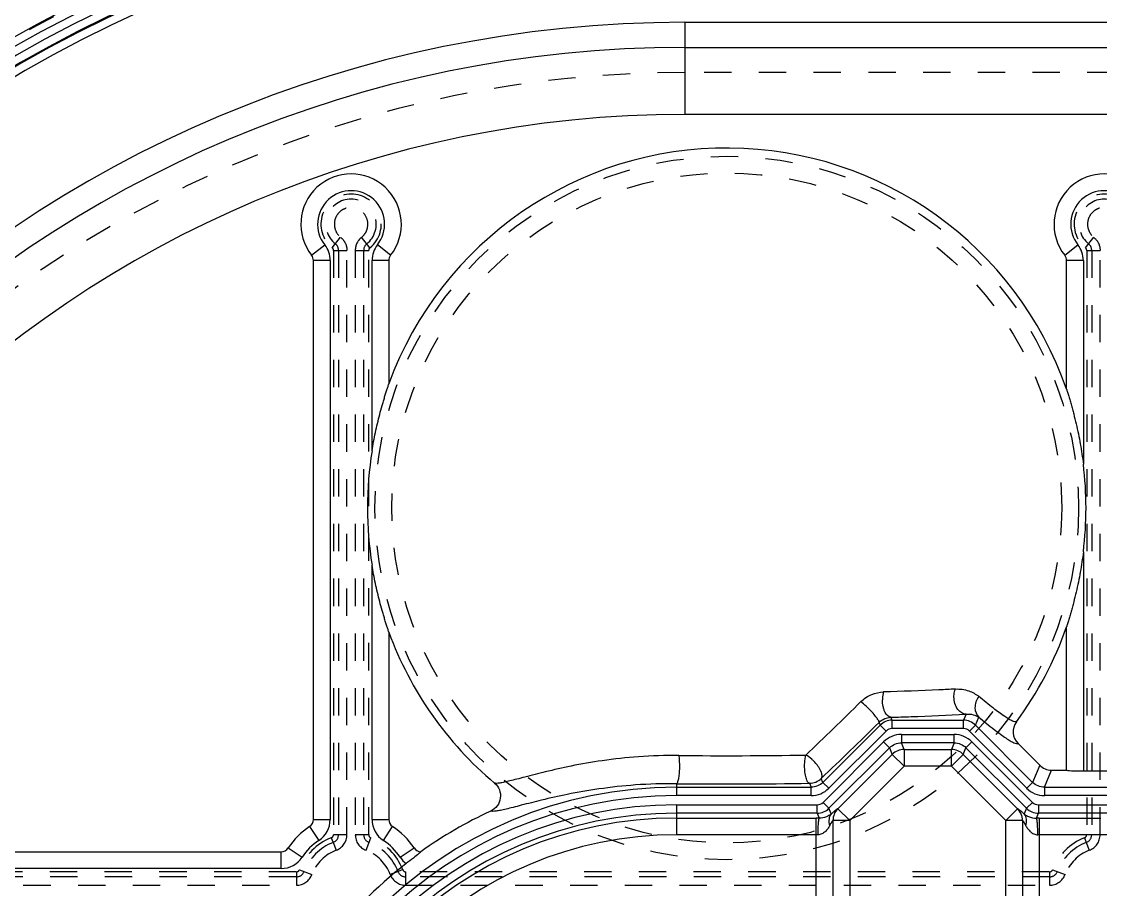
# Model space of a CAD drawing. Header units: millimetres. Extents: x -840 to 1682, y -9216 to -2117.
# Drawn here: x 15.1 to 79.5, y -2466.1 to -2414.3 of the extents above; entities that cross this region are included whole.
import ezdxf

# ---------------------------------------------------------------- set-up
doc = ezdxf.new("R2010")
doc.units = ezdxf.units.MM
doc.header["$LTSCALE"] = 16.335
doc.linetypes.add('HIDDEN', pattern=[0.2, 0.1, -0.1])
doc.layers.get('0').update_dxf_attribs({"linetype": 'CONTINUOUS'})
doc.layers.add('DEFAULT_2', color=8, linetype='HIDDEN')

msp = doc.modelspace()

# ---------------------------------------------------------------- linework, layer by layer
at = {"color": 7, "linetype": 'Continuous'}
for p, q in [((54.686, -2414.331), (54.686, -2419.831)), ((54.686, -2414.331), (194.686, -2414.331)), ((54.686, -2415.831), (194.686, -2415.831)), ((194.686, -2419.831), (54.686, -2419.831)), ((32.405, -2428.243), (33.191, -2427.625)), ((37.119, -2428.243), (36.333, -2427.625)), ((77.367, -2428.243), (78.152, -2427.625)), ((32.512, -2461.932), (32.512, -2428.553)), ((33.512, -2428.553), (32.512, -2428.553)), ((33.512, -2428.553), (33.512, -2461.932)), ((36.012, -2439.915), (36.012, -2428.553)), ((37.012, -2428.553), (36.012, -2428.553)), ((37.012, -2428.553), (37.012, -2435.914)), ((77.474, -2436.233), (77.474, -2428.553)), ((78.474, -2428.553), (77.474, -2428.553)), ((78.474, -2428.553), (78.474, -2440.72)), ((78.474, -2445.942), (78.474, -2459.035)), ((36.012, -2461.932), (36.012, -2446.748)), ((77.474, -2458.983), (77.474, -2450.43)), ((37.012, -2450.749), (37.012, -2461.932)), ((71.471, -2455.644), (71.322, -2456.005)), ((62.927, -2459.714), (66.344, -2456.297)), ((66.277, -2456.137), (66.344, -2456.297)), ((66.697, -2456.65), (66.344, -2456.297)), ((66.976, -2455.827), (67.05, -2456.005)), ((67.05, -2456.005), (67.05, -2456.504)), ((67.05, -2456.005), (71.322, -2456.005)), ((71.322, -2456.504), (71.322, -2456.005)), ((72.028, -2456.297), (71.675, -2456.65)), ((72.028, -2456.297), (72.226, -2455.818)), ((72.028, -2456.297), (75.444, -2459.714)), ((63.28, -2460.067), (66.697, -2456.65)), ((71.322, -2456.504), (67.05, -2456.504)), ((67.609, -2456.856), (70.762, -2456.856)), ((67.61, -2456.856), (67.61, -2457.356)), ((70.762, -2457.356), (70.762, -2456.856)), ((71.675, -2456.65), (75.091, -2460.067)), ((66.55, -2457.295), (62.935, -2460.91)), ((66.903, -2457.648), (66.55, -2457.295)), ((67.774, -2457.753), (67.61, -2457.356)), ((70.762, -2457.356), (67.61, -2457.356)), ((70.762, -2457.356), (70.598, -2457.753)), ((71.821, -2457.295), (71.468, -2457.648)), ((75.436, -2460.91), (71.821, -2457.295)), ((75.868, -2458.69), (74.575, -2457.397)), ((66.903, -2457.648), (63.288, -2461.263)), ((63.825, -2461.289), (67.068, -2458.045)), ((66.903, -2457.648), (67.068, -2458.045)), ((67.774, -2458.752), (67.068, -2458.045)), ((67.774, -2457.753), (67.774, -2458.752)), ((67.774, -2457.753), (70.598, -2457.753)), ((70.598, -2458.752), (70.598, -2457.753)), ((71.304, -2458.045), (70.598, -2458.752)), ((71.304, -2458.045), (71.468, -2457.648)), ((71.304, -2458.045), (74.547, -2461.289)), ((75.083, -2461.263), (71.468, -2457.648)), ((64.531, -2461.995), (67.774, -2458.752)), ((70.598, -2458.752), (67.774, -2458.752)), ((70.598, -2458.752), (73.841, -2461.995)), ((75.868, -2458.69), (75.444, -2459.714)), ((62.927, -2459.714), (62.83, -2459.479)), ((76.15, -2460.006), (76.574, -2458.983)), ((76.574, -2458.983), (77.474, -2458.983)), ((78.474, -2459.035), (80.974, -2459.035)), ((54.186, -2459.796), (54.186, -2460.505)), ((54.186, -2460.006), (62.221, -2460.006)), ((62.124, -2459.771), (62.221, -2460.006)), ((62.221, -2460.505), (62.221, -2460.006)), ((62.927, -2459.714), (63.28, -2460.067)), ((75.091, -2460.067), (75.444, -2459.714)), ((76.15, -2460.006), (76.15, -2460.505)), ((76.15, -2460.006), (173.221, -2460.006)), ((62.221, -2460.505), (54.186, -2460.505)), ((173.221, -2460.505), (76.15, -2460.505)), ((54.186, -2461.056), (54.186, -2462.847)), ((54.186, -2461.056), (62.582, -2461.056)), ((62.582, -2461.556), (62.582, -2461.056)), ((62.935, -2460.91), (63.288, -2461.263)), ((63.427, -2461.598), (63.288, -2461.263)), ((63.819, -2461.287), (63.825, -2461.289)), ((63.825, -2461.289), (64.531, -2461.995)), ((73.841, -2461.995), (74.547, -2461.289)), ((74.547, -2461.289), (74.553, -2461.287)), ((75.083, -2461.263), (74.945, -2461.598)), ((75.083, -2461.263), (75.436, -2460.91)), ((75.789, -2461.056), (75.789, -2461.556)), ((75.789, -2461.056), (173.582, -2461.056)), ((32.512, -2461.932), (33.512, -2461.932)), ((36.012, -2461.932), (37.012, -2461.932)), ((62.582, -2461.556), (54.186, -2461.556)), ((54.186, -2461.848), (62.528, -2461.848)), ((62.528, -2471.331), (62.528, -2461.848)), ((62.582, -2461.556), (62.704, -2461.848)), ((63.527, -2461.993), (63.527, -2471.199)), ((63.527, -2461.993), (63.532, -2461.995)), ((64.531, -2461.995), (63.532, -2461.995)), ((64.531, -2461.995), (64.531, -2471.125)), ((73.841, -2471.536), (73.841, -2461.995)), ((74.84, -2461.995), (73.841, -2461.995)), ((74.84, -2461.995), (74.845, -2461.993)), ((74.84, -2461.995), (74.84, -2470.406)), ((75.668, -2461.848), (75.789, -2461.556)), ((173.582, -2461.556), (75.789, -2461.556)), ((75.844, -2461.848), (75.844, -2471.396)), ((75.844, -2461.848), (79.516, -2461.848)), ((32.287, -2462.35), (32.837, -2463.185)), ((36.687, -2463.185), (37.237, -2462.35)), ((62.528, -2462.847), (54.186, -2462.847)), ((117.845, -2462.847), (75.844, -2462.847)), ((-0.538, -2463.858), (30.586, -2463.858)), ((30.586, -2464.858), (30.586, -2463.858)), ((31.004, -2463.633), (31.839, -2464.183)), ((37.685, -2464.183), (38.52, -2463.633)), ((30.586, -2464.858), (-0.538, -2464.858))]:
    msp.add_line(p, q, dxfattribs=at)
for centre, radius, start, end in [((54.686, -2485.831), 81.156, 90, 180), ((54.686, -2485.831), 80.657, 90, 180), ((54.686, -2485.831), 80.158, 90, 180), ((54.686, -2485.831), 79.659, 90, 180), ((54.686, -2485.831), 79.603, 90, 180), ((54.686, -2485.831), 79.104, 90, 180), ((54.686, -2485.831), 71.5, 90, 180), ((54.686, -2485.831), 70, 90, 180), ((54.686, -2485.831), 66, 90, 180), ((57.186, -2443.331), 21.494, 19.28489, 159.81272), ((34.762, -2426.388), 3, 321.78679, 218.21321), ((79.724, -2426.388), 3, 321.78679, 218.21321), ((34.762, -2426.388), 2, 321.78679, 218.21321), ((79.724, -2426.388), 2, 321.78679, 218.21321), ((32.012, -2428.553), 1.5, 0, 38.21321), ((37.512, -2428.553), 1.5, 141.78679, 180), ((76.974, -2428.553), 1.5, 0, 38.21321), ((32.012, -2428.553), 0.5, 360, 38.21321), ((37.512, -2428.553), 0.5, 141.78679, 180), ((76.974, -2428.553), 0.5, 360, 38.21321), ((57.186, -2443.331), 21.448, 170.83475, 189.16525), ((57.186, -2443.331), 21.448, 353.00793, 6.99207), ((57.186, -2443.331), 21.494, 323.56575, 340.71511), ((57.186, -2443.331), 21.494, 200.18728, 229.83731), ((-140.744, -2245.789), 293.49, 313.66783, 314.56352), ((-140.446, -2246.38), 294.504, 313.64861, 314.58273), ((67.05, -2457.005), 1, 90.0294, 134.9706), ((71.321, -2457.005), 1, 45.02889, 89.97061), ((75.282, -2456.691), 1, 143.51804, 224.96887), ((67.61, -2458.355), 1.499, 90.01567, 134.98868), ((67.05, -2457.003), 0.499, 89.99676, 135.00369), ((70.762, -2458.355), 1.499, 45.01567, 89.98868), ((71.322, -2457.003), 0.499, 44.99676, 90.00369), ((57.187, -2155.086), 303.037, 269.45773, 270.89198), ((67.775, -2458.754), 1.001, 90.06447, 134.93553), ((70.596, -2458.754), 1.001, 45.06328, 89.93553), ((62.123, -2458.77), 1.001, 270.06447, 314.93553), ((54.186, -2485.331), 25.325, 90, 180), ((57.172, -2137.712), 322.097, 269.46879, 270.88092), ((62.221, -2459.006), 1.499, 270.01657, 314.97804), ((76.15, -2459.007), 1.498, 225.00131, 270.00084), ((54.186, -2485.331), 24.826, 90, 180), ((54.186, -2485.331), 24.275, 90, 180), ((54.186, -2485.331), 26.349, 114.88053, 125.4151), ((62.582, -2460.557), 0.499, 269.99611, 315.00342), ((62.582, -2460.556), 1, 270.02942, 314.97058), ((64.524, -2461.992), 0.997, 134.9652, 180.03675), ((73.838, -2461.996), 1.001, 0.06447, 44.93553), ((73.853, -2461.99), 0.992, 359.8407, 45.15963), ((75.79, -2460.556), 1, 225.02895, 269.97059), ((75.789, -2460.557), 0.499, 224.99637, 270.00323), ((54.186, -2485.331), 23.776, 90, 180), ((54.186, -2485.331), 23.483, 90, 180), ((32.012, -2461.932), 0.5, 303.36701, 0), ((32.012, -2461.932), 1.5, 303.36701, 360), ((37.512, -2461.932), 1.5, 180, 236.63299), ((37.512, -2461.932), 0.5, 180, 236.63299), ((62.526, -2500.998), 39.15, 89.73946, 89.99642), ((75.849, -2502.079), 40.231, 90.00703, 90.25709), ((34.762, -2466.108), 4.5, 123.36701, 146.63299), ((34.762, -2466.108), 4.5, 33.36701, 56.63299), ((54.186, -2485.331), 22.485, 90, 180), ((34.762, -2466.108), 3.5, 123.36701, 146.63299), ((34.762, -2466.108), 3.5, 33.36701, 56.63299), ((62.528, -2472.376), 9.53, 89.47236, 90.0002), ((75.844, -2472.402), 9.555, 90.00207, 90.52846), ((30.586, -2463.358), 0.5, 270, 326.63299), ((38.938, -2463.358), 0.5, 213.36701, 267.60455), ((30.586, -2463.358), 1.5, 270, 326.63299), ((54.186, -2485.331), 26.296, 127.85025, 142.7868), ((38.938, -2463.358), 1.5, 213.36701, 233.73173)]:
    msp.add_arc(centre, radius, start, end, dxfattribs=at)
for centre, major_axis, ratio, start_param, end_param in [((76.575, -2457.981), (0.383, 0.925), 0.998395, -3.533724, -2.749461), ((78.474, -2458.983), (1, 0), 0.052408, 3.141593, 4.712389)]:
    msp.add_ellipse(centre, major_axis=major_axis, ratio=ratio, start_param=start_param, end_param=end_param, dxfattribs=at)
for points, knots in [([(36.012, -2439.915), (36.071, -2439.55), (36.173, -2439.004), (36.335, -2438.284), (36.468, -2437.748), (36.588, -2437.308), (36.688, -2436.961), (36.764, -2436.707), (36.84, -2436.461), (36.903, -2436.266), (36.949, -2436.121), (36.979, -2436.029), (36.997, -2435.961), (37.012, -2435.926), (37.012, -2435.914)], [0, 0, 0, 0, 0.268835, 0.403048, 0.536792, 0.669437, 0.734935, 0.79942, 0.862152, 0.921482, 0.94869, 0.972788, 0.991317, 1, 1, 1, 1]), ([(77.474, -2436.233), (77.474, -2436.237), (77.479, -2436.251), (77.49, -2436.295), (77.513, -2436.371), (77.546, -2436.478), (77.596, -2436.645), (77.663, -2436.867), (77.743, -2437.144), (77.822, -2437.43), (77.925, -2437.818), (78.047, -2438.31), (78.178, -2438.906), (78.332, -2439.708), (78.424, -2440.315), (78.474, -2440.72)], [0, 0, 0, 0, 0.003083, 0.009558, 0.029485, 0.054714, 0.082718, 0.142945, 0.206018, 0.270524, 0.335844, 0.467771, 0.600522, 0.733601, 1, 1, 1, 1]), ([(78.474, -2445.942), (78.424, -2446.348), (78.332, -2446.955), (78.178, -2447.757), (78.047, -2448.353), (77.925, -2448.845), (77.822, -2449.233), (77.743, -2449.518), (77.663, -2449.795), (77.596, -2450.018), (77.546, -2450.184), (77.513, -2450.292), (77.49, -2450.368), (77.479, -2450.411), (77.474, -2450.425), (77.474, -2450.43)], [0, 0, 0, 0, 0.266399, 0.399478, 0.532229, 0.664156, 0.729476, 0.793982, 0.857055, 0.917282, 0.945286, 0.970515, 0.990442, 0.996917, 1, 1, 1, 1]), ([(37.012, -2450.749), (37.012, -2450.737), (36.997, -2450.701), (36.979, -2450.634), (36.949, -2450.542), (36.903, -2450.397), (36.84, -2450.201), (36.764, -2449.956), (36.688, -2449.702), (36.588, -2449.355), (36.468, -2448.914), (36.335, -2448.379), (36.173, -2447.658), (36.071, -2447.113), (36.012, -2446.748)], [0, 0, 0, 0, 0.008683, 0.027211, 0.05131, 0.078518, 0.137848, 0.20058, 0.265065, 0.330563, 0.463208, 0.596952, 0.731165, 1, 1, 1, 1]), ([(65.199, -2454.893), (65.38, -2454.711), (65.807, -2454.432), (66.302, -2454.325), (66.541, -2454.317)], [0, 0, 0, 0, 0.517815, 1, 1, 1, 1]), ([(66.541, -2454.317), (66.532, -2454.351), (66.497, -2454.503), (66.483, -2454.661), (66.483, -2454.782)], [0, 0, 0, 0, 0.221754, 1, 1, 1, 1]), ([(70.836, -2454.143), (70.509, -2454.16), (69.078, -2454.232), (67.646, -2454.284), (66.541, -2454.317)], [0, 0, 0, 0, 0.228498, 1, 1, 1, 1]), ([(70.751, -2454.609), (70.751, -2454.565), (70.759, -2454.407), (70.794, -2454.25), (70.836, -2454.143)], [0, 0, 0, 0, 0.275105, 1, 1, 1, 1]), ([(70.836, -2454.143), (71.106, -2454.128), (71.614, -2454.196), (72.058, -2454.444), (72.233, -2454.588)], [0, 0, 0, 0, 0.544294, 1, 1, 1, 1]), ([(65.638, -2455.29), (65.597, -2455.249), (65.455, -2455.111), (65.308, -2454.979), (65.199, -2454.893)], [0, 0, 0, 0, 0.294845, 1, 1, 1, 1]), ([(66.976, -2455.827), (66.832, -2455.813), (66.673, -2455.62), (66.573, -2455.377), (66.502, -2455.123), (66.483, -2454.92), (66.483, -2454.782)], [0, 0, 0, 0, 0.356378, 0.500391, 0.661067, 1, 1, 1, 1]), ([(71.471, -2455.644), (71.386, -2455.64), (71.194, -2455.58), (70.953, -2455.351), (70.789, -2455.009), (70.751, -2454.744), (70.751, -2454.609)], [0, 0, 0, 0, 0.186169, 0.422474, 0.705685, 1, 1, 1, 1]), ([(72.233, -2454.588), (72.086, -2454.779), (71.921, -2455.228), (72.092, -2455.676), (72.226, -2455.818)], [0, 0, 0, 0, 0.551701, 1, 1, 1, 1]), ([(74.479, -2456.097), (74.452, -2456.111), (74.363, -2456.103), (74.219, -2456.045), (74.016, -2455.935), (73.634, -2455.688), (73.029, -2455.237), (72.521, -2454.827), (72.233, -2454.588)], [0, 0, 0, 0, 0.03319, 0.089894, 0.173424, 0.284492, 0.588957, 1, 1, 1, 1]), ([(66.277, -2456.137), (66.282, -2456.127), (66.279, -2456.095), (66.24, -2456.001), (66.119, -2455.825), (65.91, -2455.573), (65.735, -2455.387), (65.638, -2455.29)], [0, 0, 0, 0, 0.029571, 0.083433, 0.288254, 0.616968, 1, 1, 1, 1]), ([(66.976, -2455.827), (67.381, -2455.815), (68.88, -2455.766), (70.378, -2455.703), (71.471, -2455.644)], [0, 0, 0, 0, 0.270209, 1, 1, 1, 1]), ([(71.471, -2455.644), (71.616, -2455.629), (71.884, -2455.646), (72.129, -2455.753), (72.226, -2455.818)], [0, 0, 0, 0, 0.554214, 1, 1, 1, 1]), ([(66.277, -2456.137), (66.375, -2456.042), (66.596, -2455.895), (66.853, -2455.834), (66.976, -2455.827)], [0, 0, 0, 0, 0.523997, 1, 1, 1, 1]), ([(72.226, -2455.818), (72.528, -2456.067), (72.955, -2456.413), (73.499, -2456.824), (73.823, -2457.053), (74.089, -2457.225), (74.302, -2457.341), (74.453, -2457.403), (74.547, -2457.412), (74.575, -2457.398)], [0, 0, 0, 0, 0.410284, 0.575998, 0.714554, 0.825711, 0.909462, 0.966495, 1, 1, 1, 1]), ([(66.903, -2457.648), (66.995, -2457.556), (67.218, -2457.409), (67.48, -2457.356), (67.61, -2457.356)], [0, 0, 0, 0, 0.499975, 1, 1, 1, 1]), ([(70.762, -2457.356), (70.892, -2457.356), (71.154, -2457.409), (71.376, -2457.556), (71.468, -2457.648)], [0, 0, 0, 0, 0.499975, 1, 1, 1, 1]), ([(54.319, -2458.11), (53.519, -2458.102), (51.992, -2458.151), (49.846, -2458.385), (47.991, -2458.709), (46.456, -2459.057), (45.379, -2459.336), (44.675, -2459.521), (44.262, -2459.627), (43.924, -2459.706), (43.659, -2459.757), (43.468, -2459.777), (43.36, -2459.772), (43.323, -2459.758)], [0, 0, 0, 0, 0.215021, 0.410263, 0.579773, 0.721028, 0.83335, 0.878679, 0.916843, 0.947911, 0.971974, 0.989197, 1, 1, 1, 1]), ([(54.319, -2458.11), (54.326, -2458.155), (54.353, -2458.366), (54.361, -2458.579), (54.361, -2458.746)], [0, 0, 0, 0, 0.217495, 1, 1, 1, 1]), ([(61.836, -2458.723), (61.836, -2458.664), (61.841, -2458.451), (61.866, -2458.237), (61.905, -2458.087)], [0, 0, 0, 0, 0.272607, 1, 1, 1, 1]), ([(62.383, -2458.446), (62.345, -2458.409), (62.199, -2458.272), (62.035, -2458.153), (61.905, -2458.087)], [0, 0, 0, 0, 0.267377, 1, 1, 1, 1]), ([(54.361, -2458.746), (54.361, -2458.871), (54.354, -2459.104), (54.321, -2459.42), (54.279, -2459.639), (54.231, -2459.756), (54.201, -2459.791), (54.186, -2459.796)], [0, 0, 0, 0, 0.347466, 0.6461, 0.882222, 0.956233, 1, 1, 1, 1]), ([(62.124, -2459.771), (62.076, -2459.763), (62.013, -2459.686), (61.959, -2459.569), (61.897, -2459.379), (61.849, -2459.094), (61.836, -2458.852), (61.836, -2458.723)], [0, 0, 0, 0, 0.129575, 0.229785, 0.353202, 0.656161, 1, 1, 1, 1]), ([(62.83, -2459.479), (62.868, -2459.431), (62.885, -2459.318), (62.857, -2459.171), (62.786, -2458.977), (62.634, -2458.724), (62.474, -2458.538), (62.383, -2458.446)], [0, 0, 0, 0, 0.155338, 0.259402, 0.38205, 0.673776, 1, 1, 1, 1]), ([(43.323, -2459.758), (43.449, -2459.865), (43.652, -2460.146), (43.712, -2460.66), (43.52, -2461.139), (43.25, -2461.359), (43.1, -2461.428)], [0, 0, 0, 0, 0.250089, 0.500014, 0.749931, 1, 1, 1, 1]), ([(54.186, -2459.796), (53.371, -2459.788), (51.818, -2459.837), (49.643, -2460.074), (47.773, -2460.4), (46.233, -2460.746), (45.157, -2461.022), (44.454, -2461.204), (44.042, -2461.307), (43.704, -2461.383), (43.439, -2461.432), (43.246, -2461.45), (43.138, -2461.443), (43.1, -2461.428)], [0, 0, 0, 0, 0.21748, 0.413822, 0.58321, 0.723604, 0.834817, 0.879626, 0.917346, 0.948074, 0.971927, 0.989093, 1, 1, 1, 1]), ([(62.927, -2459.714), (62.836, -2459.805), (62.613, -2459.953), (62.351, -2460.006), (62.221, -2460.006)], [0, 0, 0, 0, 0.500152, 1, 1, 1, 1]), ([(76.15, -2460.006), (76.021, -2460.006), (75.759, -2459.953), (75.536, -2459.805), (75.444, -2459.714)], [0, 0, 0, 0, 0.500007, 1, 1, 1, 1]), ([(63.819, -2461.287), (63.815, -2461.285), (63.8, -2461.291), (63.776, -2461.305), (63.739, -2461.332), (63.671, -2461.385), (63.565, -2461.475), (63.476, -2461.553), (63.427, -2461.598)], [0, 0, 0, 0, 0.028019, 0.085926, 0.17442, 0.291796, 0.603656, 1, 1, 1, 1]), ([(74.553, -2461.287), (74.557, -2461.285), (74.572, -2461.291), (74.596, -2461.305), (74.633, -2461.332), (74.701, -2461.385), (74.807, -2461.475), (74.895, -2461.553), (74.945, -2461.598)], [0, 0, 0, 0, 0.028189, 0.086153, 0.174619, 0.292077, 0.603941, 1, 1, 1, 1]), ([(62.704, -2461.849), (62.695, -2461.854), (62.683, -2461.885), (62.669, -2461.944), (62.655, -2462.04), (62.641, -2462.168), (62.631, -2462.321), (62.62, -2462.551), (62.616, -2462.728), (62.616, -2462.847)], [0, 0, 0, 0, 0.029256, 0.090396, 0.187028, 0.316203, 0.472293, 0.645295, 1, 1, 1, 1]), ([(63.427, -2461.598), (63.34, -2461.668), (63.113, -2461.801), (62.85, -2461.85), (62.704, -2461.848)], [0, 0, 0, 0, 0.433612, 1, 1, 1, 1]), ([(63.427, -2461.598), (63.354, -2461.679), (63.253, -2461.921), (63.289, -2462.174), (63.331, -2462.304)], [0, 0, 0, 0, 0.444208, 1, 1, 1, 1]), ([(63.331, -2462.304), (63.355, -2462.261), (63.398, -2462.183), (63.451, -2462.094), (63.485, -2462.041), (63.504, -2462.013), (63.515, -2462), (63.525, -2461.991), (63.527, -2461.993)], [0, 0, 0, 0, 0.403613, 0.719502, 0.837329, 0.92465, 0.978939, 1, 1, 1, 1]), ([(74.845, -2461.993), (74.847, -2461.991), (74.857, -2462), (74.867, -2462.013), (74.887, -2462.041), (74.921, -2462.094), (74.974, -2462.184), (75.017, -2462.261), (75.041, -2462.304)], [0, 0, 0, 0, 0.021206, 0.075631, 0.163039, 0.2809, 0.596697, 1, 1, 1, 1]), ([(75.041, -2462.304), (75.08, -2462.182), (75.119, -2461.932), (75.023, -2461.685), (74.945, -2461.598)], [0, 0, 0, 0, 0.521196, 1, 1, 1, 1]), ([(74.945, -2461.598), (75.025, -2461.663), (75.249, -2461.798), (75.512, -2461.851), (75.668, -2461.848)], [0, 0, 0, 0, 0.398197, 1, 1, 1, 1]), ([(75.756, -2462.847), (75.755, -2462.724), (75.752, -2462.544), (75.74, -2462.314), (75.73, -2462.167), (75.717, -2462.044), (75.704, -2461.948), (75.689, -2461.888), (75.677, -2461.854), (75.668, -2461.849)], [0, 0, 0, 0, 0.367889, 0.535475, 0.683886, 0.808026, 0.903782, 0.967914, 1, 1, 1, 1]), ([(63.331, -2462.304), (63.295, -2462.368), (63.215, -2462.495), (63.062, -2462.668), (62.864, -2462.808), (62.699, -2462.848), (62.616, -2462.847)], [0, 0, 0, 0, 0.234844, 0.478809, 0.733264, 1, 1, 1, 1]), ([(75.041, -2462.304), (75.076, -2462.369), (75.157, -2462.495), (75.31, -2462.668), (75.508, -2462.808), (75.672, -2462.849), (75.756, -2462.847)], [0, 0, 0, 0, 0.234812, 0.478739, 0.733229, 1, 1, 1, 1]), ([(38.804, -2463.97), (38.697, -2464.06), (38.446, -2464.259), (38.193, -2464.457), (38.05, -2464.567)], [0, 0, 0, 0, 0.436019, 1, 1, 1, 1]), ([(38.916, -2463.858), (38.929, -2463.859), (38.851, -2463.931), (38.835, -2463.944), (38.804, -2463.97)], [0, 0, 0, 0, 0.237382, 1, 1, 1, 1])]:
    msp.add_open_spline(points, degree=3, knots=knots, dxfattribs=at)
at = {"layer": 'DEFAULT_2', "color": 8, "linetype": 'HIDDEN'}
for p, q in [((194.686, -2417.331), (54.686, -2417.331)), ((33.637, -2427.793), (34.137, -2427.168)), ((35.887, -2427.793), (35.387, -2427.168)), ((78.599, -2427.793), (79.099, -2427.168)), ((33.712, -2427.949), (33.712, -2462.839)), ((33.712, -2427.949), (34.512, -2427.949)), ((34.012, -2427.949), (34.012, -2462.839)), ((34.512, -2462.839), (34.512, -2427.951)), ((35.012, -2427.949), (35.012, -2462.839)), ((35.012, -2427.949), (35.812, -2427.949)), ((35.512, -2427.949), (35.512, -2462.839)), ((35.812, -2462.827), (35.812, -2427.949)), ((78.674, -2427.949), (78.674, -2462.839)), ((78.674, -2427.949), (79.474, -2427.949)), ((78.974, -2427.949), (78.974, -2462.839)), ((79.474, -2462.839), (79.474, -2427.951)), ((33.574, -2463.029), (33.691, -2463.306)), ((33.691, -2463.306), (33.869, -2463.773)), ((34.512, -2462.839), (33.712, -2462.839)), ((35.812, -2462.839), (35.012, -2462.839)), ((35.655, -2463.773), (35.941, -2463.026)), ((78.536, -2463.029), (78.652, -2463.306)), ((78.652, -2463.306), (78.831, -2463.773)), ((31.481, -2465.058), (-1.141, -2465.058)), ((31.493, -2465.058), (31.493, -2465.858)), ((31.68, -2464.929), (32.427, -2465.215)), ((37.564, -2465.037), (37.097, -2465.215)), ((37.841, -2464.92), (37.564, -2465.037)), ((38.031, -2465.858), (38.031, -2465.058)), ((76.443, -2465.058), (38.031, -2465.058)), ((76.455, -2465.058), (76.455, -2465.858)), ((76.642, -2464.929), (77.389, -2465.215)), ((31.493, -2465.358), (-1.141, -2465.358)), ((-1.141, -2465.858), (31.493, -2465.858)), ((76.455, -2465.358), (38.031, -2465.358)), ((38.031, -2465.858), (76.455, -2465.858))]:
    msp.add_line(p, q, dxfattribs=at)
for radius in [21, 20]:
    msp.add_circle((57.186, -2443.331), radius, dxfattribs=at)
for centre, radius, start, end in [((54.686, -2485.831), 81.099, 90, 180), ((54.686, -2485.831), 68.5, 90, 180), ((34.762, -2426.388), 1.8, 308.68219, 231.31781), ((79.724, -2426.388), 1.8, 308.68219, 231.31781), ((34.762, -2426.388), 1.5, 308.68219, 231.31781), ((79.724, -2426.388), 1.5, 308.68219, 231.31781), ((34.762, -2426.388), 1, 106.82092, 128.68219), ((79.724, -2426.388), 1, 106.82092, 128.68219), ((36.007, -2427.948), 0.995, 128.71054, 180.06844), ((33.512, -2427.949), 0.2, 0, 51.31781), ((33.512, -2427.949), 0.5, 0, 51.31781), ((36.012, -2427.949), 0.5, 128.68219, 180), ((36.012, -2427.949), 0.2, 128.68219, 180), ((78.474, -2427.949), 0.2, 0, 51.31781), ((78.474, -2427.949), 0.5, 0, 51.31781), ((34.762, -2466.108), 3.3, 111.01342, 159.07517), ((34.762, -2466.108), 3, 110.92483, 159.07517), ((33.512, -2462.839), 0.5, 290.92483, 0), ((33.512, -2462.839), 1, 290.92483, 360), ((36.012, -2462.839), 1, 180, 249.07517), ((36.012, -2462.839), 0.5, 180, 249.07517), ((34.762, -2466.108), 3, 20.92483, 69.07517), ((34.762, -2466.108), 3.3, 21.01342, 69.07517), ((79.724, -2466.108), 3.3, 111.01342, 159.07517), ((79.724, -2466.108), 3, 110.92483, 159.07517), ((78.474, -2462.839), 0.5, 290.92483, 0), ((78.474, -2462.839), 1, 290.92483, 0), ((34.762, -2466.108), 2.5, 110.92483, 159.07517), ((34.762, -2466.108), 2.5, 20.92483, 69.07517), ((79.724, -2466.108), 2.5, 110.92483, 159.07517), ((31.493, -2464.858), 0.5, 270, 339.07517), ((31.493, -2464.858), 1, 270, 339.07517), ((38.031, -2464.858), 1, 200.92483, 270), ((38.031, -2464.858), 0.5, 200.92483, 270), ((76.455, -2464.858), 0.5, 270, 339.07517), ((76.455, -2464.858), 1, 270, 339.07517)]:
    msp.add_arc(centre, radius, start, end, dxfattribs=at)
for points, knots in [([(35.385, -2427.171), (35.474, -2427.099), (35.629, -2426.923), (35.803, -2426.495), (35.723, -2425.884), (35.266, -2425.471), (34.815, -2425.369), (34.582, -2425.397), (34.473, -2425.43)], [0, 0, 0, 0, 0.125847, 0.251946, 0.500004, 0.748069, 0.874162, 1, 1, 1, 1]), ([(80.347, -2427.171), (80.436, -2427.099), (80.591, -2426.923), (80.765, -2426.495), (80.685, -2425.884), (80.228, -2425.471), (79.777, -2425.369), (79.544, -2425.397), (79.435, -2425.43)], [0, 0, 0, 0, 0.125847, 0.251946, 0.500004, 0.748069, 0.874162, 1, 1, 1, 1]), ([(34.137, -2425.607), (34.021, -2425.7), (33.828, -2425.943), (33.728, -2426.394), (33.833, -2426.844), (34.029, -2427.084), (34.145, -2427.177)], [0, 0, 0, 0, 0.250023, 0.499961, 0.749909, 1, 1, 1, 1]), ([(79.099, -2425.607), (78.983, -2425.7), (78.79, -2425.943), (78.69, -2426.394), (78.795, -2426.844), (78.991, -2427.084), (79.107, -2427.177)], [0, 0, 0, 0, 0.250023, 0.499961, 0.749909, 1, 1, 1, 1]), ([(34.145, -2427.177), (34.259, -2427.268), (34.447, -2427.508), (34.512, -2427.804), (34.512, -2427.951)], [0, 0, 0, 0, 0.499875, 1, 1, 1, 1]), ([(79.107, -2427.177), (79.221, -2427.268), (79.409, -2427.508), (79.474, -2427.804), (79.474, -2427.951)], [0, 0, 0, 0, 0.499875, 1, 1, 1, 1]), ([(33.579, -2463.027), (33.617, -2463.015), (33.686, -2462.962), (33.712, -2462.879), (33.712, -2462.839)], [0, 0, 0, 0, 0.499817, 1, 1, 1, 1]), ([(35.812, -2462.827), (35.81, -2462.868), (35.832, -2462.955), (35.902, -2463.011), (35.941, -2463.026)], [0, 0, 0, 0, 0.49996, 1, 1, 1, 1]), ([(78.541, -2463.027), (78.579, -2463.015), (78.648, -2462.962), (78.674, -2462.879), (78.674, -2462.839)], [0, 0, 0, 0, 0.499817, 1, 1, 1, 1]), ([(31.481, -2465.058), (31.522, -2465.06), (31.609, -2465.038), (31.665, -2464.968), (31.68, -2464.929)], [0, 0, 0, 0, 0.49996, 1, 1, 1, 1]), ([(37.843, -2464.925), (37.855, -2464.963), (37.908, -2465.032), (37.991, -2465.058), (38.031, -2465.058)], [0, 0, 0, 0, 0.499817, 1, 1, 1, 1]), ([(76.443, -2465.058), (76.484, -2465.06), (76.571, -2465.038), (76.627, -2464.968), (76.642, -2464.929)], [0, 0, 0, 0, 0.49996, 1, 1, 1, 1])]:
    msp.add_open_spline(points, degree=3, knots=knots, dxfattribs=at)

doc.saveas('drawing.dxf')
